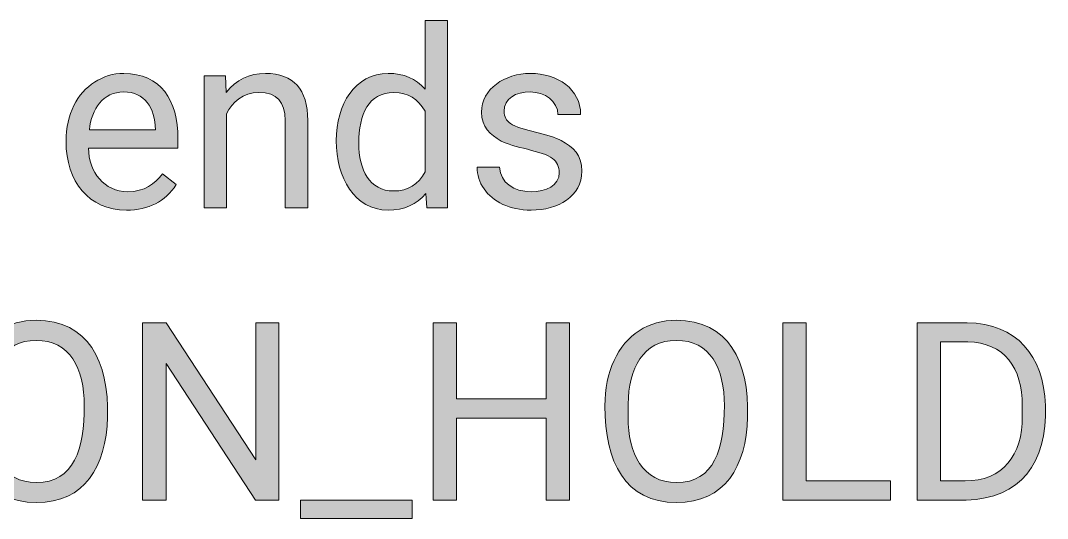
# Model space of a CAD drawing. Extents: x 3 to 1760, y 20 to 1040.
# Drawn here: x 1388.6 to 1452.6, y 666.7 to 697.7 of the extents above; entities that cross this region are included whole.
import ezdxf

# ---------------------------------------------------------------- set-up
doc = ezdxf.new("R2010")
doc.units = 0
doc.header["$MEASUREMENT"] = 0
doc.layers.add('Layer 1', color=7, linetype='Continuous', lineweight=0)

# ---------------------------------------------------------------- blocks, each defined once
blk = doc.blocks.new('Block_54')
at = {"layer": 'Layer 1', "true_color": 0x202124, "transparency": 33554687}
h = blk.add_hatch(color=250, dxfattribs=at)
h.dxf.hatch_style = 2
edge = h.paths.add_edge_path()
edge.add_spline(control_points=[(1411.514, 685.878), (1409.418, 685.878), (1408.286, 687.906), (1408.286, 690.207), (1408.286, 692.471), (1409.433, 694.385), (1411.529, 694.4), (1412.494, 694.4), (1413.254, 694.074), (1413.816, 693.413), (1413.816, 693.413), (1413.816, 697.697), (1413.816, 697.697), (1413.816, 697.697), (1415.221, 697.697), (1415.221, 697.697), (1415.221, 697.697), (1415.221, 686.03), (1415.221, 686.03), (1415.221, 686.03), (1413.93, 686.03), (1413.93, 686.03), (1413.93, 686.03), (1413.861, 686.911), (1413.861, 686.911), (1413.299, 686.22), (1412.517, 685.878), (1411.514, 685.878)], knot_values=[0, 0, 0, 0, 1, 1, 1, 2, 2, 2, 3, 3, 3, 4, 4, 4, 5, 5, 5, 6, 6, 6, 7, 7, 7, 8, 8, 8, 9, 9, 9, 9], degree=3, periodic=0)
edge = h.paths.add_edge_path()
edge.add_spline(control_points=[(1411.879, 693.208), (1410.284, 693.208), (1409.691, 691.863), (1409.691, 690.048), (1409.691, 688.392), (1410.352, 687.071), (1411.864, 687.071), (1412.752, 687.071), (1413.405, 687.473), (1413.816, 688.271), (1413.816, 688.271), (1413.816, 692.046), (1413.816, 692.046), (1413.398, 692.82), (1412.752, 693.208), (1411.879, 693.208)], knot_values=[0, 0, 0, 0, 1, 1, 1, 2, 2, 2, 3, 3, 3, 4, 4, 4, 5, 5, 5, 5], degree=3, periodic=0)
edge.add_line((1411.879, 693.208), (1411.879, 693.208))
h = blk.add_hatch(color=250, dxfattribs=at)
h.dxf.hatch_style = 2
edge = h.paths.add_edge_path()
edge.add_spline(control_points=[(1395.29, 687.025), (1396.361, 687.025), (1396.961, 687.519), (1397.455, 688.134), (1397.455, 688.134), (1398.313, 687.466), (1398.313, 687.466), (1397.622, 686.41), (1396.589, 685.878), (1395.214, 685.878), (1392.875, 685.87), (1391.447, 687.655), (1391.447, 690.17), (1391.447, 691.863), (1392.153, 693.185), (1393.217, 693.853), (1393.779, 694.218), (1394.386, 694.4), (1395.04, 694.4), (1397.318, 694.385), (1398.45, 692.744), (1398.42, 690.321), (1398.42, 690.321), (1398.42, 689.737), (1398.42, 689.737), (1398.42, 689.737), (1392.852, 689.737), (1392.852, 689.737), (1392.852, 688.24), (1393.832, 687.025), (1395.29, 687.025)], knot_values=[0, 0, 0, 0, 1, 1, 1, 2, 2, 2, 3, 3, 3, 4, 4, 4, 5, 5, 5, 6, 6, 6, 7, 7, 7, 8, 8, 8, 9, 9, 9, 10, 10, 10, 10], degree=3, periodic=0)
edge = h.paths.add_edge_path()
edge.add_spline(control_points=[(1397.014, 690.891), (1396.992, 692.258), (1396.346, 693.246), (1395.04, 693.246), (1393.748, 693.246), (1393.034, 692.182), (1392.898, 690.891), (1392.898, 690.891), (1397.014, 690.891), (1397.014, 690.891)], knot_values=[0, 0, 0, 0, 1, 1, 1, 2, 2, 2, 3, 3, 3, 3], degree=3, periodic=0)
edge.add_line((1397.014, 690.891), (1397.014, 690.891))
h = blk.add_hatch(color=250, dxfattribs=at)
h.dxf.hatch_style = 2
edge = h.paths.add_edge_path()
edge.add_spline(control_points=[(1403.455, 693.208), (1402.46, 693.208), (1401.792, 692.592), (1401.45, 691.886), (1401.45, 691.886), (1401.45, 686.03), (1401.45, 686.03), (1401.45, 686.03), (1400.045, 686.03), (1400.045, 686.03), (1400.045, 686.03), (1400.045, 694.248), (1400.045, 694.248), (1400.045, 694.248), (1401.374, 694.248), (1401.374, 694.248), (1401.374, 694.248), (1401.42, 693.215), (1401.42, 693.215), (1402.05, 694.005), (1402.87, 694.4), (1403.881, 694.4), (1405.62, 694.4), (1406.509, 693.42), (1406.509, 691.461), (1406.509, 691.461), (1406.509, 686.03), (1406.509, 686.03), (1406.509, 686.03), (1405.104, 686.03), (1405.104, 686.03), (1405.104, 686.03), (1405.104, 691.468), (1405.104, 691.468), (1405.088, 692.63), (1404.61, 693.208), (1403.455, 693.208)], knot_values=[0, 0, 0, 0, 1, 1, 1, 2, 2, 2, 3, 3, 3, 4, 4, 4, 5, 5, 5, 6, 6, 6, 7, 7, 7, 8, 8, 8, 9, 9, 9, 10, 10, 10, 11, 11, 11, 12, 12, 12, 12], degree=3, periodic=0)
edge.add_line((1403.455, 693.208), (1403.455, 693.208))
h = blk.add_hatch(color=250, dxfattribs=at)
h.dxf.hatch_style = 2
edge = h.paths.add_edge_path()
edge.add_spline(control_points=[(1420.424, 687.025), (1421.343, 687.025), (1422.186, 687.397), (1422.186, 688.21), (1422.186, 688.59), (1422.034, 688.878), (1421.76, 689.099), (1421.206, 689.554), (1419.224, 689.797), (1418.57, 690.185), (1417.872, 690.602), (1417.34, 691.02), (1417.34, 691.992), (1417.34, 693.436), (1418.798, 694.4), (1420.378, 694.4), (1422.072, 694.4), (1423.523, 693.42), (1423.515, 691.833), (1423.515, 691.833), (1422.102, 691.833), (1422.102, 691.833), (1422.102, 692.653), (1421.267, 693.246), (1420.378, 693.246), (1419.474, 693.246), (1418.745, 692.843), (1418.745, 692.038), (1418.745, 691.696), (1418.882, 691.446), (1419.148, 691.271), (1419.725, 690.876), (1421.662, 690.587), (1422.307, 690.215), (1423.052, 689.782), (1423.591, 689.342), (1423.591, 688.309), (1423.591, 686.729), (1422.11, 685.878), (1420.424, 685.878), (1419.087, 685.878), (1418.039, 686.395), (1417.492, 687.2), (1417.203, 687.617), (1417.059, 688.073), (1417.059, 688.559), (1417.059, 688.559), (1418.464, 688.559), (1418.464, 688.559), (1418.51, 687.579), (1419.345, 687.025), (1420.424, 687.025)], knot_values=[0, 0, 0, 0, 1, 1, 1, 2, 2, 2, 3, 3, 3, 4, 4, 4, 5, 5, 5, 6, 6, 6, 7, 7, 7, 8, 8, 8, 9, 9, 9, 10, 10, 10, 11, 11, 11, 12, 12, 12, 13, 13, 13, 14, 14, 14, 15, 15, 15, 16, 16, 16, 17, 17, 17, 17], degree=3, periodic=0)
edge.add_line((1420.424, 687.025), (1420.424, 687.025))
at = {"layer": 'Layer 1'}
for points, knots in [([(1411.514, 685.878), (1409.418, 685.878), (1408.286, 687.906), (1408.286, 690.207), (1408.286, 692.471), (1409.433, 694.385), (1411.529, 694.4), (1412.494, 694.4), (1413.254, 694.074), (1413.816, 693.413), (1413.816, 693.413), (1413.816, 697.697), (1413.816, 697.697), (1413.816, 697.697), (1415.221, 697.697), (1415.221, 697.697), (1415.221, 697.697), (1415.221, 686.03), (1415.221, 686.03), (1415.221, 686.03), (1413.93, 686.03), (1413.93, 686.03), (1413.93, 686.03), (1413.861, 686.911), (1413.861, 686.911), (1413.299, 686.22), (1412.517, 685.878), (1411.514, 685.878)], [0, 0, 0, 0, 1, 1, 1, 2, 2, 2, 3, 3, 3, 4, 4, 4, 5, 5, 5, 6, 6, 6, 7, 7, 7, 8, 8, 8, 9, 9, 9, 9]), ([(1395.29, 687.025), (1396.361, 687.025), (1396.961, 687.519), (1397.455, 688.134), (1397.455, 688.134), (1398.313, 687.466), (1398.313, 687.466), (1397.622, 686.41), (1396.589, 685.878), (1395.214, 685.878), (1392.875, 685.87), (1391.447, 687.655), (1391.447, 690.17), (1391.447, 691.863), (1392.153, 693.185), (1393.217, 693.853), (1393.779, 694.218), (1394.386, 694.4), (1395.04, 694.4), (1397.318, 694.385), (1398.45, 692.744), (1398.42, 690.321), (1398.42, 690.321), (1398.42, 689.737), (1398.42, 689.737), (1398.42, 689.737), (1392.852, 689.737), (1392.852, 689.737), (1392.852, 688.24), (1393.832, 687.025), (1395.29, 687.025)], [0, 0, 0, 0, 1, 1, 1, 2, 2, 2, 3, 3, 3, 4, 4, 4, 5, 5, 5, 6, 6, 6, 7, 7, 7, 8, 8, 8, 9, 9, 9, 10, 10, 10, 10]), ([(1403.455, 693.208), (1402.46, 693.208), (1401.792, 692.592), (1401.45, 691.886), (1401.45, 691.886), (1401.45, 686.03), (1401.45, 686.03), (1401.45, 686.03), (1400.045, 686.03), (1400.045, 686.03), (1400.045, 686.03), (1400.045, 694.248), (1400.045, 694.248), (1400.045, 694.248), (1401.374, 694.248), (1401.374, 694.248), (1401.374, 694.248), (1401.42, 693.215), (1401.42, 693.215), (1402.05, 694.005), (1402.87, 694.4), (1403.881, 694.4), (1405.62, 694.4), (1406.509, 693.42), (1406.509, 691.461), (1406.509, 691.461), (1406.509, 686.03), (1406.509, 686.03), (1406.509, 686.03), (1405.104, 686.03), (1405.104, 686.03), (1405.104, 686.03), (1405.104, 691.468), (1405.104, 691.468), (1405.088, 692.63), (1404.61, 693.208), (1403.455, 693.208)], [0, 0, 0, 0, 1, 1, 1, 2, 2, 2, 3, 3, 3, 4, 4, 4, 5, 5, 5, 6, 6, 6, 7, 7, 7, 8, 8, 8, 9, 9, 9, 10, 10, 10, 11, 11, 11, 12, 12, 12, 12]), ([(1420.424, 687.025), (1421.343, 687.025), (1422.186, 687.397), (1422.186, 688.21), (1422.186, 688.59), (1422.034, 688.878), (1421.76, 689.099), (1421.206, 689.554), (1419.224, 689.797), (1418.57, 690.185), (1417.872, 690.602), (1417.34, 691.02), (1417.34, 691.992), (1417.34, 693.436), (1418.798, 694.4), (1420.378, 694.4), (1422.072, 694.4), (1423.523, 693.42), (1423.515, 691.833), (1423.515, 691.833), (1422.102, 691.833), (1422.102, 691.833), (1422.102, 692.653), (1421.267, 693.246), (1420.378, 693.246), (1419.474, 693.246), (1418.745, 692.843), (1418.745, 692.038), (1418.745, 691.696), (1418.882, 691.446), (1419.148, 691.271), (1419.725, 690.876), (1421.662, 690.587), (1422.307, 690.215), (1423.052, 689.782), (1423.591, 689.342), (1423.591, 688.309), (1423.591, 686.729), (1422.11, 685.878), (1420.424, 685.878), (1419.087, 685.878), (1418.039, 686.395), (1417.492, 687.2), (1417.203, 687.617), (1417.059, 688.073), (1417.059, 688.559), (1417.059, 688.559), (1418.464, 688.559), (1418.464, 688.559), (1418.51, 687.579), (1419.345, 687.025), (1420.424, 687.025)], [0, 0, 0, 0, 1, 1, 1, 2, 2, 2, 3, 3, 3, 4, 4, 4, 5, 5, 5, 6, 6, 6, 7, 7, 7, 8, 8, 8, 9, 9, 9, 10, 10, 10, 11, 11, 11, 12, 12, 12, 13, 13, 13, 14, 14, 14, 15, 15, 15, 16, 16, 16, 17, 17, 17, 17]), ([(1397.014, 690.891), (1396.992, 692.258), (1396.346, 693.246), (1395.04, 693.246), (1393.748, 693.246), (1393.034, 692.182), (1392.898, 690.891), (1392.898, 690.891), (1397.014, 690.891), (1397.014, 690.891)], [0, 0, 0, 0, 1, 1, 1, 2, 2, 2, 3, 3, 3, 3]), ([(1411.879, 693.208), (1410.284, 693.208), (1409.691, 691.863), (1409.691, 690.048), (1409.691, 688.392), (1410.352, 687.071), (1411.864, 687.071), (1412.752, 687.071), (1413.405, 687.473), (1413.816, 688.271), (1413.816, 688.271), (1413.816, 692.046), (1413.816, 692.046), (1413.398, 692.82), (1412.752, 693.208), (1411.879, 693.208)], [0, 0, 0, 0, 1, 1, 1, 2, 2, 2, 3, 3, 3, 4, 4, 4, 5, 5, 5, 5])]:
    blk.add_open_spline(points, degree=3, knots=knots, dxfattribs=at)
blk = doc.blocks.new('Block_53')
at = {"layer": 'Layer 1'}
blk.add_blockref('Block_54', (0, 0), dxfattribs=at)
blk = doc.blocks.new('Block_56')
at = {"layer": 'Layer 1', "true_color": 0x202124, "transparency": 33554687}
h = blk.add_hatch(color=250, dxfattribs=at)
h.dxf.hatch_style = 2
edge = h.paths.add_edge_path()
edge.add_spline(control_points=[(1389.578, 679.012), (1392.814, 679.012), (1394.128, 676.482), (1394.029, 672.973), (1393.946, 669.874), (1392.609, 667.649), (1389.594, 667.649), (1386.388, 667.649), (1385.135, 670.178), (1385.135, 673.672), (1385.135, 675.814), (1385.94, 677.523), (1387.262, 678.359), (1387.938, 678.784), (1388.705, 679.012), (1389.578, 679.012)], knot_values=[0, 0, 0, 0, 1, 1, 1, 2, 2, 2, 3, 3, 3, 4, 4, 4, 5, 5, 5, 5], degree=3, periodic=0)
edge = h.paths.add_edge_path()
edge.add_spline(control_points=[(1389.594, 668.887), (1391.963, 668.887), (1392.579, 671.006), (1392.579, 673.687), (1392.579, 676.027), (1391.698, 677.758), (1389.578, 677.758), (1387.535, 677.758), (1386.586, 675.996), (1386.586, 673.786), (1386.586, 673.786), (1386.586, 672.973), (1386.586, 672.973), (1386.555, 670.71), (1387.52, 668.887), (1389.594, 668.887)], knot_values=[0, 0, 0, 0, 1, 1, 1, 2, 2, 2, 3, 3, 3, 4, 4, 4, 5, 5, 5, 5], degree=3, periodic=0)
edge.add_line((1389.594, 668.887), (1389.594, 668.887))
h = blk.add_hatch(color=250, dxfattribs=at)
h.dxf.hatch_style = 2
edge = h.paths.add_edge_path()
edge.add_spline(control_points=[(1429.47, 679.012), (1432.706, 679.012), (1434.02, 676.482), (1433.921, 672.973), (1433.837, 669.874), (1432.5, 667.649), (1429.485, 667.649), (1426.28, 667.649), (1425.027, 670.178), (1425.027, 673.672), (1425.027, 675.814), (1425.832, 677.523), (1427.153, 678.359), (1427.829, 678.784), (1428.596, 679.012), (1429.47, 679.012)], knot_values=[0, 0, 0, 0, 1, 1, 1, 2, 2, 2, 3, 3, 3, 4, 4, 4, 5, 5, 5, 5], degree=3, periodic=0)
edge = h.paths.add_edge_path()
edge.add_spline(control_points=[(1429.485, 668.887), (1431.855, 668.887), (1432.47, 671.006), (1432.47, 673.687), (1432.47, 676.027), (1431.589, 677.758), (1429.47, 677.758), (1427.427, 677.758), (1426.477, 675.996), (1426.477, 673.786), (1426.477, 673.786), (1426.477, 672.973), (1426.477, 672.973), (1426.447, 670.71), (1427.411, 668.887), (1429.485, 668.887)], knot_values=[0, 0, 0, 0, 1, 1, 1, 2, 2, 2, 3, 3, 3, 4, 4, 4, 5, 5, 5, 5], degree=3, periodic=0)
edge.add_line((1429.485, 668.887), (1429.485, 668.887))
h = blk.add_hatch(color=250, dxfattribs=at)
h.dxf.hatch_style = 2
edge = h.paths.add_edge_path()
edge.add_spline(control_points=[(1404.716, 667.801), (1404.716, 667.801), (1403.25, 667.801), (1403.25, 667.801), (1403.25, 667.801), (1397.683, 676.323), (1397.683, 676.323), (1397.683, 676.323), (1397.683, 667.801), (1397.683, 667.801), (1397.683, 667.801), (1396.217, 667.801), (1396.217, 667.801), (1396.217, 667.801), (1396.217, 678.86), (1396.217, 678.86), (1396.217, 678.86), (1397.683, 678.86), (1397.683, 678.86), (1397.683, 678.86), (1403.265, 670.3), (1403.265, 670.3), (1403.265, 670.3), (1403.265, 678.86), (1403.265, 678.86), (1403.265, 678.86), (1404.716, 678.86), (1404.716, 678.86), (1404.716, 678.86), (1404.716, 667.801), (1404.716, 667.801)], knot_values=[0, 0, 0, 0, 1, 1, 1, 2, 2, 2, 3, 3, 3, 4, 4, 4, 5, 5, 5, 6, 6, 6, 7, 7, 7, 8, 8, 8, 9, 9, 9, 10, 10, 10, 10], degree=3, periodic=0)
edge.add_line((1404.716, 667.801), (1404.716, 667.801))
h = blk.add_hatch(color=250, dxfattribs=at)
h.dxf.hatch_style = 2
edge = h.paths.add_edge_path()
edge.add_spline(control_points=[(1422.824, 667.801), (1422.824, 667.801), (1421.358, 667.801), (1421.358, 667.801), (1421.358, 667.801), (1421.358, 672.913), (1421.358, 672.913), (1421.358, 672.913), (1415.783, 672.913), (1415.783, 672.913), (1415.783, 672.913), (1415.783, 667.801), (1415.783, 667.801), (1415.783, 667.801), (1414.324, 667.801), (1414.324, 667.801), (1414.324, 667.801), (1414.324, 678.86), (1414.324, 678.86), (1414.324, 678.86), (1415.783, 678.86), (1415.783, 678.86), (1415.783, 678.86), (1415.783, 674.105), (1415.783, 674.105), (1415.783, 674.105), (1421.358, 674.105), (1421.358, 674.105), (1421.358, 674.105), (1421.358, 678.86), (1421.358, 678.86), (1421.358, 678.86), (1422.824, 678.86), (1422.824, 678.86), (1422.824, 678.86), (1422.824, 667.801), (1422.824, 667.801)], knot_values=[0, 0, 0, 0, 1, 1, 1, 2, 2, 2, 3, 3, 3, 4, 4, 4, 5, 5, 5, 6, 6, 6, 7, 7, 7, 8, 8, 8, 9, 9, 9, 10, 10, 10, 11, 11, 11, 12, 12, 12, 12], degree=3, periodic=0)
edge.add_line((1422.824, 667.801), (1422.824, 667.801))
h = blk.add_hatch(color=250, dxfattribs=at)
h.dxf.hatch_style = 2
edge = h.paths.add_edge_path()
edge.add_spline(control_points=[(1437.574, 668.993), (1437.574, 668.993), (1442.815, 668.993), (1442.815, 668.993), (1442.815, 668.993), (1442.815, 667.801), (1442.815, 667.801), (1442.815, 667.801), (1436.108, 667.801), (1436.108, 667.801), (1436.108, 667.801), (1436.108, 678.86), (1436.108, 678.86), (1436.108, 678.86), (1437.574, 678.86), (1437.574, 678.86), (1437.574, 678.86), (1437.574, 668.993), (1437.574, 668.993)], knot_values=[0, 0, 0, 0, 1, 1, 1, 2, 2, 2, 3, 3, 3, 4, 4, 4, 5, 5, 5, 6, 6, 6, 6], degree=3, periodic=0)
edge.add_line((1437.574, 668.993), (1437.574, 668.993))
h = blk.add_hatch(color=250, dxfattribs=at)
h.dxf.hatch_style = 2
edge = h.paths.add_edge_path()
edge.add_spline(control_points=[(1452.477, 673.702), (1452.606, 670.057), (1450.912, 667.907), (1447.54, 667.801), (1447.54, 667.801), (1444.479, 667.801), (1444.479, 667.801), (1444.479, 667.801), (1444.479, 678.86), (1444.479, 678.86), (1444.479, 678.86), (1447.6, 678.86), (1447.6, 678.86), (1450.699, 678.791), (1452.363, 676.817), (1452.477, 673.702)], knot_values=[0, 0, 0, 0, 1, 1, 1, 2, 2, 2, 3, 3, 3, 4, 4, 4, 5, 5, 5, 5], degree=3, periodic=0)
edge = h.paths.add_edge_path()
edge.add_spline(control_points=[(1451.033, 673.672), (1451.056, 676.042), (1449.902, 677.637), (1447.638, 677.66), (1447.638, 677.66), (1445.937, 677.66), (1445.937, 677.66), (1445.937, 677.66), (1445.937, 668.993), (1445.937, 668.993), (1445.937, 668.993), (1447.471, 668.993), (1447.471, 668.993), (1449.811, 668.993), (1451.064, 670.581), (1451.033, 673.026), (1451.033, 673.026), (1451.033, 673.672), (1451.033, 673.672)], knot_values=[0, 0, 0, 0, 1, 1, 1, 2, 2, 2, 3, 3, 3, 4, 4, 4, 5, 5, 5, 6, 6, 6, 6], degree=3, periodic=0)
edge.add_line((1451.033, 673.672), (1451.033, 673.672))
h = blk.add_hatch(color=250, dxfattribs=at)
h.dxf.hatch_style = 2
edge = h.paths.add_edge_path()
edge.add_spline(control_points=[(1413.01, 666.654), (1413.01, 666.654), (1406.053, 666.654), (1406.053, 666.654), (1406.053, 666.654), (1406.053, 667.801), (1406.053, 667.801), (1406.053, 667.801), (1413.01, 667.801), (1413.01, 667.801), (1413.01, 667.801), (1413.01, 666.654), (1413.01, 666.654)], knot_values=[0, 0, 0, 0, 1, 1, 1, 2, 2, 2, 3, 3, 3, 4, 4, 4, 4], degree=3, periodic=0)
edge.add_line((1413.01, 666.654), (1413.01, 666.654))
at = {"layer": 'Layer 1'}
for points, knots in [([(1389.578, 679.012), (1392.814, 679.012), (1394.128, 676.482), (1394.029, 672.973), (1393.946, 669.874), (1392.609, 667.649), (1389.594, 667.649), (1386.388, 667.649), (1385.135, 670.178), (1385.135, 673.672), (1385.135, 675.814), (1385.94, 677.523), (1387.262, 678.359), (1387.938, 678.784), (1388.705, 679.012), (1389.578, 679.012)], [0, 0, 0, 0, 1, 1, 1, 2, 2, 2, 3, 3, 3, 4, 4, 4, 5, 5, 5, 5]), ([(1429.47, 679.012), (1432.706, 679.012), (1434.02, 676.482), (1433.921, 672.973), (1433.837, 669.874), (1432.5, 667.649), (1429.485, 667.649), (1426.28, 667.649), (1425.027, 670.178), (1425.027, 673.672), (1425.027, 675.814), (1425.832, 677.523), (1427.153, 678.359), (1427.829, 678.784), (1428.596, 679.012), (1429.47, 679.012)], [0, 0, 0, 0, 1, 1, 1, 2, 2, 2, 3, 3, 3, 4, 4, 4, 5, 5, 5, 5]), ([(1404.716, 667.801), (1404.716, 667.801), (1403.25, 667.801), (1403.25, 667.801), (1403.25, 667.801), (1397.683, 676.323), (1397.683, 676.323), (1397.683, 676.323), (1397.683, 667.801), (1397.683, 667.801), (1397.683, 667.801), (1396.217, 667.801), (1396.217, 667.801), (1396.217, 667.801), (1396.217, 678.86), (1396.217, 678.86), (1396.217, 678.86), (1397.683, 678.86), (1397.683, 678.86), (1397.683, 678.86), (1403.265, 670.3), (1403.265, 670.3), (1403.265, 670.3), (1403.265, 678.86), (1403.265, 678.86), (1403.265, 678.86), (1404.716, 678.86), (1404.716, 678.86), (1404.716, 678.86), (1404.716, 667.801), (1404.716, 667.801)], [0, 0, 0, 0, 1, 1, 1, 2, 2, 2, 3, 3, 3, 4, 4, 4, 5, 5, 5, 6, 6, 6, 7, 7, 7, 8, 8, 8, 9, 9, 9, 10, 10, 10, 10]), ([(1422.824, 667.801), (1422.824, 667.801), (1421.358, 667.801), (1421.358, 667.801), (1421.358, 667.801), (1421.358, 672.913), (1421.358, 672.913), (1421.358, 672.913), (1415.783, 672.913), (1415.783, 672.913), (1415.783, 672.913), (1415.783, 667.801), (1415.783, 667.801), (1415.783, 667.801), (1414.324, 667.801), (1414.324, 667.801), (1414.324, 667.801), (1414.324, 678.86), (1414.324, 678.86), (1414.324, 678.86), (1415.783, 678.86), (1415.783, 678.86), (1415.783, 678.86), (1415.783, 674.105), (1415.783, 674.105), (1415.783, 674.105), (1421.358, 674.105), (1421.358, 674.105), (1421.358, 674.105), (1421.358, 678.86), (1421.358, 678.86), (1421.358, 678.86), (1422.824, 678.86), (1422.824, 678.86), (1422.824, 678.86), (1422.824, 667.801), (1422.824, 667.801)], [0, 0, 0, 0, 1, 1, 1, 2, 2, 2, 3, 3, 3, 4, 4, 4, 5, 5, 5, 6, 6, 6, 7, 7, 7, 8, 8, 8, 9, 9, 9, 10, 10, 10, 11, 11, 11, 12, 12, 12, 12]), ([(1437.574, 668.993), (1437.574, 668.993), (1442.815, 668.993), (1442.815, 668.993), (1442.815, 668.993), (1442.815, 667.801), (1442.815, 667.801), (1442.815, 667.801), (1436.108, 667.801), (1436.108, 667.801), (1436.108, 667.801), (1436.108, 678.86), (1436.108, 678.86), (1436.108, 678.86), (1437.574, 678.86), (1437.574, 678.86), (1437.574, 678.86), (1437.574, 668.993), (1437.574, 668.993)], [0, 0, 0, 0, 1, 1, 1, 2, 2, 2, 3, 3, 3, 4, 4, 4, 5, 5, 5, 6, 6, 6, 6]), ([(1452.477, 673.702), (1452.606, 670.057), (1450.912, 667.907), (1447.54, 667.801), (1447.54, 667.801), (1444.479, 667.801), (1444.479, 667.801), (1444.479, 667.801), (1444.479, 678.86), (1444.479, 678.86), (1444.479, 678.86), (1447.6, 678.86), (1447.6, 678.86), (1450.699, 678.791), (1452.363, 676.817), (1452.477, 673.702)], [0, 0, 0, 0, 1, 1, 1, 2, 2, 2, 3, 3, 3, 4, 4, 4, 5, 5, 5, 5]), ([(1389.594, 668.887), (1391.963, 668.887), (1392.579, 671.006), (1392.579, 673.687), (1392.579, 676.027), (1391.698, 677.758), (1389.578, 677.758), (1387.535, 677.758), (1386.586, 675.996), (1386.586, 673.786), (1386.586, 673.786), (1386.586, 672.973), (1386.586, 672.973), (1386.555, 670.71), (1387.52, 668.887), (1389.594, 668.887)], [0, 0, 0, 0, 1, 1, 1, 2, 2, 2, 3, 3, 3, 4, 4, 4, 5, 5, 5, 5]), ([(1429.485, 668.887), (1431.855, 668.887), (1432.47, 671.006), (1432.47, 673.687), (1432.47, 676.027), (1431.589, 677.758), (1429.47, 677.758), (1427.427, 677.758), (1426.477, 675.996), (1426.477, 673.786), (1426.477, 673.786), (1426.477, 672.973), (1426.477, 672.973), (1426.447, 670.71), (1427.411, 668.887), (1429.485, 668.887)], [0, 0, 0, 0, 1, 1, 1, 2, 2, 2, 3, 3, 3, 4, 4, 4, 5, 5, 5, 5]), ([(1451.033, 673.672), (1451.056, 676.042), (1449.902, 677.637), (1447.638, 677.66), (1447.638, 677.66), (1445.937, 677.66), (1445.937, 677.66), (1445.937, 677.66), (1445.937, 668.993), (1445.937, 668.993), (1445.937, 668.993), (1447.471, 668.993), (1447.471, 668.993), (1449.811, 668.993), (1451.064, 670.581), (1451.033, 673.026), (1451.033, 673.026), (1451.033, 673.672), (1451.033, 673.672)], [0, 0, 0, 0, 1, 1, 1, 2, 2, 2, 3, 3, 3, 4, 4, 4, 5, 5, 5, 6, 6, 6, 6]), ([(1413.01, 666.654), (1413.01, 666.654), (1406.053, 666.654), (1406.053, 666.654), (1406.053, 666.654), (1406.053, 667.801), (1406.053, 667.801), (1406.053, 667.801), (1413.01, 667.801), (1413.01, 667.801), (1413.01, 667.801), (1413.01, 666.654), (1413.01, 666.654)], [0, 0, 0, 0, 1, 1, 1, 2, 2, 2, 3, 3, 3, 4, 4, 4, 4])]:
    blk.add_open_spline(points, degree=3, knots=knots, dxfattribs=at)
blk = doc.blocks.new('Block_55')
at = {"layer": 'Layer 1'}
blk.add_blockref('Block_56', (0, 0), dxfattribs=at)
blk = doc.blocks.new('Block_0')
at = {"layer": 'Layer 1'}
for name in ['Block_53', 'Block_55']:
    blk.add_blockref(name, (0, 0), dxfattribs=at)

msp = doc.modelspace()

# ---------------------------------------------------------------- block references
at = {"layer": 'Layer 1'}
msp.add_blockref('Block_0', (0, 0), dxfattribs=at)

doc.saveas('drawing.dxf')
